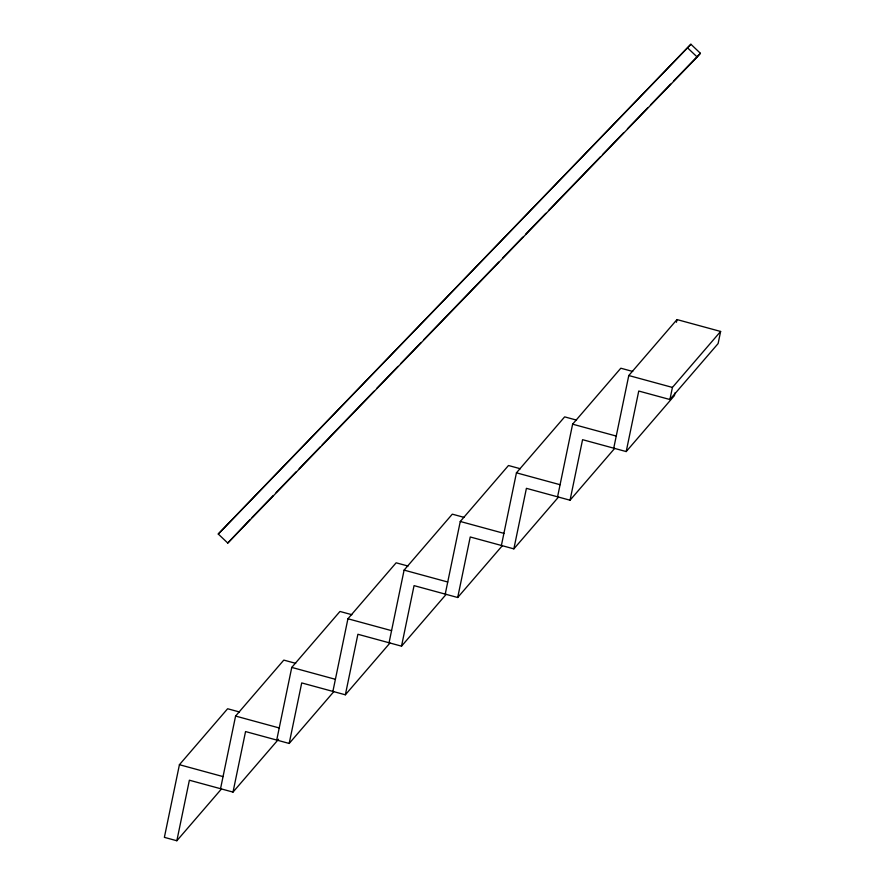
<?xml version="1.0" encoding="UTF-8"?>
<svg xmlns="http://www.w3.org/2000/svg" width="885" height="885" viewBox="0 0 885 885"><rect width="100%" height="100%" fill="white"/><g stroke="black" fill="none" stroke-linecap="round" stroke-linejoin="round"><path stroke-width="1.33" d="M239.525 711.994L227.622 708.752L179.423 764.706L164.378 837.354L176.845 840.75L221.482 788.933M176.845 840.75L189.379 780.216L233.009 792.097L278.543 739.252M220.542 788.701L235.587 716.065L283.797 660.099L295.69 663.341M233.009 792.097L245.554 731.563L289.185 743.455L333.822 691.639M276.717 740.059L291.762 667.412L339.962 611.458L351.865 614.699M289.185 743.455L301.719 682.921L345.36 694.802L389.986 642.986M332.893 691.406L347.927 618.77L396.137 562.805L408.04 566.046M345.36 694.802L357.894 634.268L401.524 646.161L446.162 594.344M389.057 642.764L404.102 570.117L452.301 514.163L464.205 517.404M401.524 646.161L414.058 585.627L457.7 597.508L502.326 545.691M445.232 594.112L460.277 521.475L508.477 465.51L520.38 468.751M457.7 597.508L470.234 536.974L513.864 548.866L558.501 497.049M501.397 545.47L516.442 472.822L564.652 416.868L576.544 420.109M513.864 548.866L526.409 488.332L570.04 500.213L614.666 448.396M557.572 496.817L572.617 424.18L620.816 368.215L632.72 371.457M570.04 500.213L582.573 439.679L626.204 451.571L674.414 395.606L674.967 392.918M613.736 448.175L628.781 375.528L676.992 319.573L720.622 331.455L718.111 343.568L669.912 399.522L638.749 391.037L626.204 451.571M676.428 322.262L676.992 319.573M669.912 399.522L672.423 387.42L720.622 331.455M218.263 534.02L690.897 44.25L700.4 53.288L697.192 57.016L227.766 543.047L218.263 534.02L690.897 44.25M227.766 543.047L250.178 519.44M252.092 517.459L273.222 495.589M276.098 492.602L296.254 471.738M299.141 468.751L320.259 446.881M322.173 444.901L374.012 391.225M376.888 388.238L398.007 366.379M400.894 363.392L421.05 342.517M423.926 339.541L498.808 262.015M502.647 258.033L522.803 237.158M525.69 234.182L545.846 213.307M548.722 210.331L600.561 156.656M602.486 154.665L623.604 132.794M627.443 128.823L647.599 107.948M650.486 104.972L670.642 84.097M673.518 81.11L700.4 53.288M628.781 375.528L672.423 387.42M572.617 424.18L616.248 436.062M516.442 472.822L560.083 484.714M460.277 521.475L503.908 533.356M404.102 570.117L447.733 582.009M347.927 618.77L391.568 630.651M291.762 667.412L335.393 679.304M235.587 716.065L279.229 727.957M179.423 764.706L223.053 776.599M687.678 47.978L697.192 57.016"/></g></svg>
